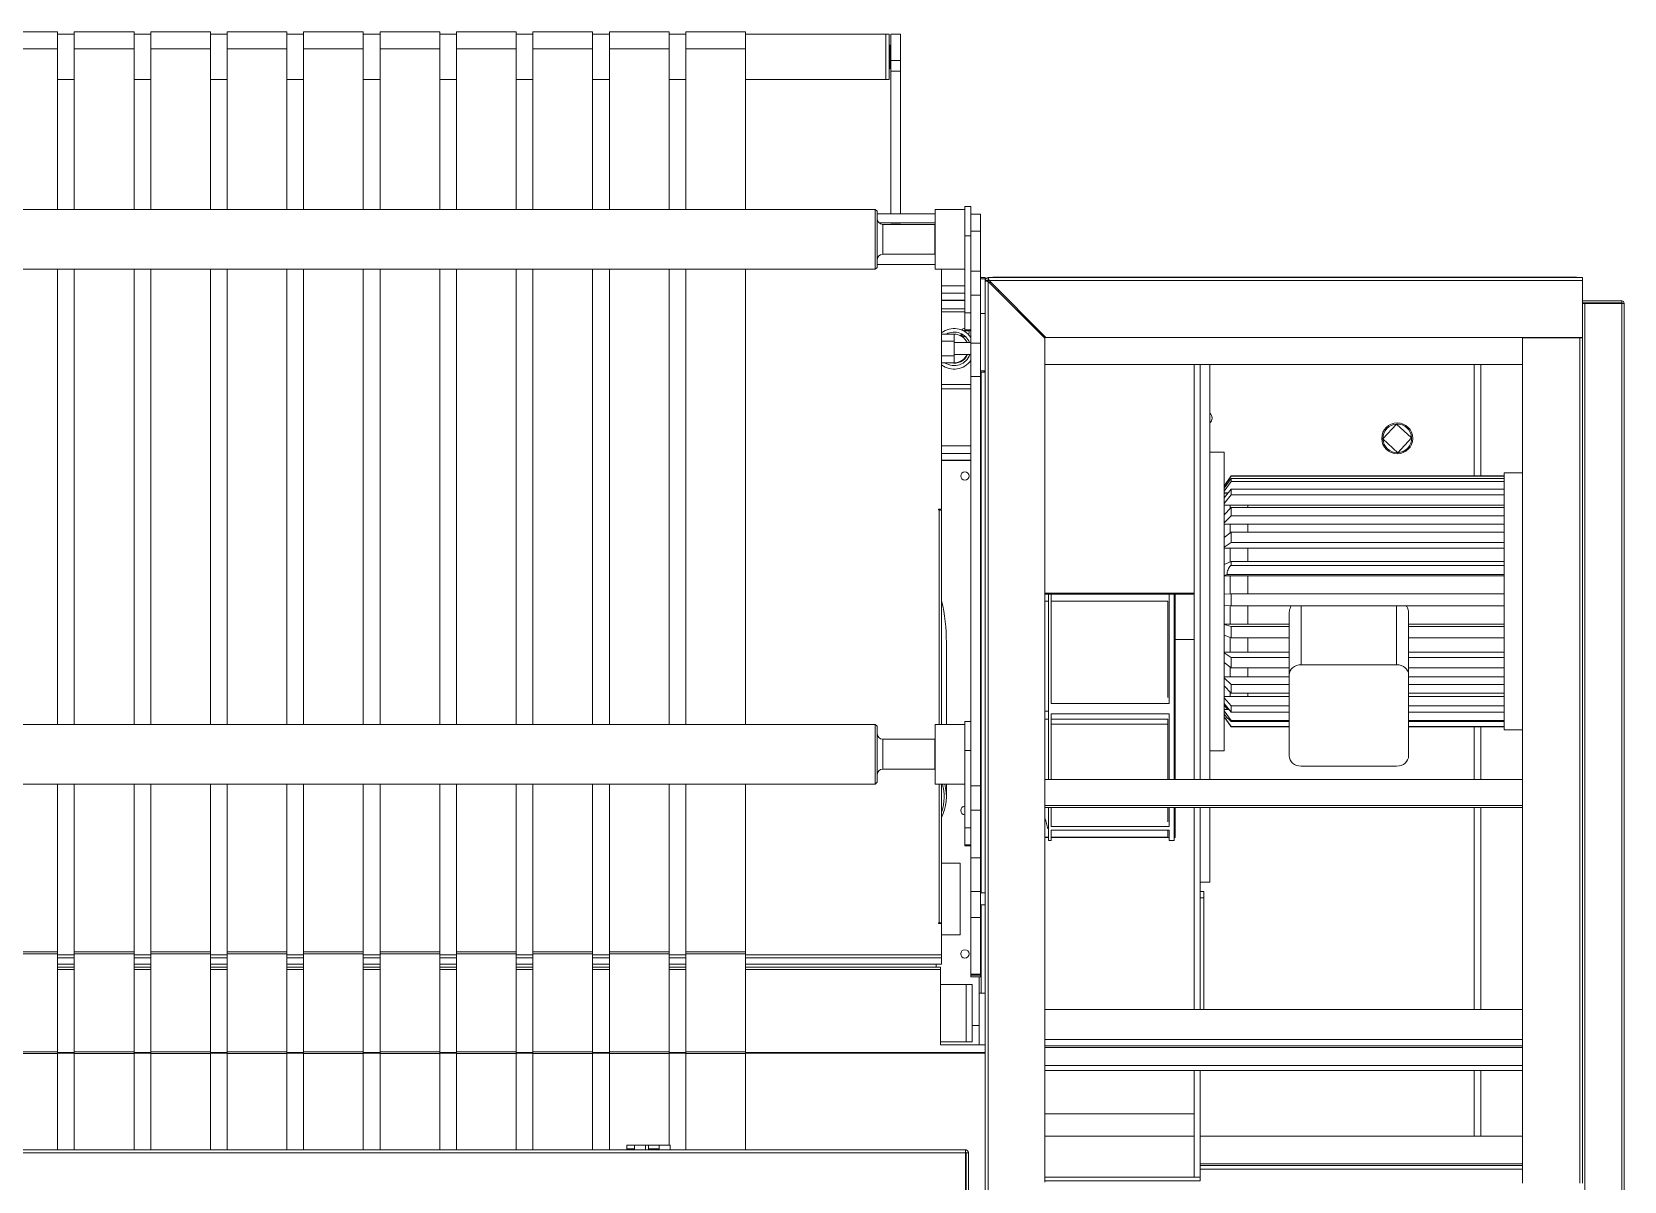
# Model space of a CAD drawing. Header units: millimetres. Extents: x 5343 to 29633, y -275 to 12336.
# Drawn here: x 27740 to 29073, y 1576 to 2538 of the extents above; entities that cross this region are included whole.
import ezdxf

# ---------------------------------------------------------------- set-up
doc = ezdxf.new("R2010")
doc.units = ezdxf.units.MM

msp = doc.modelspace()

# ---------------------------------------------------------------- linework, layer by layer
at = {"linetype": 'Continuous', "lineweight": 15}
for p, q in [((27761.1, 2537.5), (27711.1, 2537.5)), ((27761.1, 2537.5), (27761.1, 2523.3)), ((27775.1, 2535.7), (27761.1, 2535.7)), ((27775.1, 2535.7), (27761.1, 2535.7)), ((27825.1, 2537.5), (27775.1, 2537.5)), ((27775.1, 2537.5), (27775.1, 2523.3)), ((27825.1, 2537.5), (27825.1, 2523.3)), ((27839.1, 2535.7), (27825.1, 2535.7)), ((27839.1, 2535.7), (27825.1, 2535.7)), ((27889.1, 2537.5), (27839.1, 2537.5)), ((27839.1, 2537.5), (27839.1, 2523.3)), ((27889.1, 2537.5), (27889.1, 2523.3)), ((27903.1, 2535.7), (27889.1, 2535.7)), ((27903.1, 2535.7), (27889.1, 2535.7)), ((27953.1, 2537.5), (27903.1, 2537.5)), ((27903.1, 2537.5), (27903.1, 2523.3)), ((27953.1, 2537.5), (27953.1, 2523.3)), ((27967.1, 2535.7), (27953.1, 2535.7)), ((27967.1, 2535.7), (27953.1, 2535.7)), ((28017.1, 2537.5), (27967.1, 2537.5)), ((27967.1, 2537.5), (27967.1, 2523.3)), ((28017.1, 2537.5), (28017.1, 2523.3)), ((28031.1, 2535.7), (28017.1, 2535.7)), ((28031.1, 2535.7), (28017.1, 2535.7)), ((28081.1, 2537.5), (28031.1, 2537.5)), ((28031.1, 2537.5), (28031.1, 2523.3)), ((28081.1, 2537.5), (28081.1, 2523.3)), ((28095.1, 2535.7), (28081.1, 2535.7)), ((28095.1, 2535.7), (28081.1, 2535.7)), ((28145.1, 2537.5), (28095.1, 2537.5)), ((28095.1, 2537.5), (28095.1, 2523.3)), ((28145.1, 2537.5), (28145.1, 2523.3)), ((28159.1, 2535.7), (28145.1, 2535.7)), ((28159.1, 2535.7), (28145.1, 2535.7)), ((28209.1, 2537.5), (28159.1, 2537.5)), ((28159.1, 2537.5), (28159.1, 2523.3)), ((28209.1, 2537.5), (28209.1, 2523.3)), ((28223.1, 2535.7), (28209.1, 2535.7)), ((28223.1, 2535.7), (28209.1, 2535.7)), ((28273.1, 2537.5), (28223.1, 2537.5)), ((28223.1, 2537.5), (28223.1, 2523.3)), ((28273.1, 2537.5), (28273.1, 2523.3)), ((28287.1, 2535.7), (28273.1, 2535.7)), ((28287.1, 2535.7), (28273.1, 2535.7)), ((28337.1, 2537.5), (28287.1, 2537.5)), ((28287.1, 2537.5), (28287.1, 2523.3)), ((28337.1, 2537.5), (28337.1, 2523.3)), ((28454.5, 2535.7), (28337.1, 2535.7)), ((28457.3, 2535.7), (28337.1, 2535.7)), ((28454.5, 2535.7), (28454.5, 2522.1)), ((28457.3, 2535.7), (28457.3, 2503.9)), ((28466.8, 2535.7), (28458.8, 2535.7)), ((28458.8, 2513.5), (28458.8, 2535.7)), ((28466.8, 2513.5), (28466.8, 2535.7)), ((27761.1, 2523.3), (27711.1, 2523.3)), ((27761.1, 2388.9), (27761.1, 2523.3)), ((27825.1, 2523.3), (27775.1, 2523.3)), ((27775.1, 2388.9), (27775.1, 2523.3)), ((27825.1, 2388.9), (27825.1, 2523.3)), ((27889.1, 2523.3), (27839.1, 2523.3)), ((27839.1, 2388.9), (27839.1, 2523.3)), ((27889.1, 2388.9), (27889.1, 2523.3)), ((27953.1, 2523.3), (27903.1, 2523.3)), ((27903.1, 2388.9), (27903.1, 2523.3)), ((27953.1, 2388.9), (27953.1, 2523.3)), ((28017.1, 2523.3), (27967.1, 2523.3)), ((27967.1, 2388.9), (27967.1, 2523.3)), ((28017.1, 2388.9), (28017.1, 2523.3)), ((28081.1, 2523.3), (28031.1, 2523.3)), ((28031.1, 2388.9), (28031.1, 2523.3)), ((28081.1, 2388.9), (28081.1, 2523.3)), ((28145.1, 2523.3), (28095.1, 2523.3)), ((28095.1, 2388.9), (28095.1, 2523.3)), ((28145.1, 2388.9), (28145.1, 2523.3)), ((28209.1, 2523.3), (28159.1, 2523.3)), ((28159.1, 2388.9), (28159.1, 2523.3)), ((28209.1, 2388.9), (28209.1, 2523.3)), ((28273.1, 2523.3), (28223.1, 2523.3)), ((28223.1, 2388.9), (28223.1, 2523.3)), ((28273.1, 2388.9), (28273.1, 2523.3)), ((28337.1, 2523.3), (28287.1, 2523.3)), ((28287.1, 2388.9), (28287.1, 2523.3)), ((28337.1, 2388.9), (28337.1, 2523.3)), ((28454.5, 2522.1), (28454.5, 2497.7)), ((28458.3, 2526.4), (28457.3, 2526.4)), ((28458.8, 2525.9), (28458.3, 2526.4)), ((28458.3, 2526.4), (28458.3, 2515.7)), ((28457.3, 2506.9), (28458.3, 2506.9)), ((28458.3, 2515.7), (28458.3, 2506.9)), ((28458.3, 2506.9), (28458.8, 2507.4)), ((28458.8, 2513.5), (28466.8, 2513.5)), ((28458.8, 2504.5), (28458.8, 2513.5)), ((28466.8, 2513.5), (28466.8, 2504.5)), ((27761.1, 2497.7), (27775.1, 2497.7)), ((27761.1, 2497.7), (27775.1, 2497.7)), ((27825.1, 2497.7), (27839.1, 2497.7)), ((27825.1, 2497.7), (27839.1, 2497.7)), ((27889.1, 2497.7), (27903.1, 2497.7)), ((27889.1, 2497.7), (27903.1, 2497.7)), ((27953.1, 2497.7), (27967.1, 2497.7)), ((27953.1, 2497.7), (27967.1, 2497.7)), ((28017.1, 2497.7), (28031.1, 2497.7)), ((28017.1, 2497.7), (28031.1, 2497.7)), ((28081.1, 2497.7), (28095.1, 2497.7)), ((28081.1, 2497.7), (28095.1, 2497.7)), ((28145.1, 2497.7), (28159.1, 2497.7)), ((28145.1, 2497.7), (28159.1, 2497.7)), ((28209.1, 2497.7), (28223.1, 2497.7)), ((28209.1, 2497.7), (28223.1, 2497.7)), ((28273.1, 2497.7), (28287.1, 2497.7)), ((28273.1, 2497.7), (28287.1, 2497.7)), ((28337.1, 2497.7), (28454.5, 2497.7)), ((28337.1, 2497.7), (28457.3, 2497.7)), ((28457.3, 2503.9), (28457.3, 2497.7)), ((28466.8, 2504.5), (28458.8, 2504.5)), ((28458.8, 2385.3), (28458.8, 2504.5)), ((28466.8, 2385.3), (28466.8, 2504.5)), ((28445.7, 2388.9), (25168.7, 2388.9)), ((28447.2, 2387.4), (28445.7, 2388.9)), ((28445.7, 2339.5), (28445.7, 2388.9)), ((28447.2, 2387.4), (28447.2, 2340.9)), ((28520.8, 2388.9), (28495.8, 2388.9)), ((28495.8, 2338.9), (28495.8, 2388.9)), ((28525.8, 2391.4), (28520.8, 2391.4)), ((28520.8, 2366.9), (28520.8, 2391.4)), ((28525.8, 2366.9), (28525.8, 2391.4)), ((28447.2, 2385.3), (28495.8, 2385.3)), ((28448.9, 2377.7), (28495.8, 2377.7)), ((28495.8, 2376.4), (28451.4, 2376.4)), ((28495.7, 2376.4), (28452.2, 2376.4)), ((28452.2, 2376.4), (28452.2, 2351.7)), ((28466.8, 2385.3), (28458.8, 2385.3)), ((28458.8, 2376.5), (28466.8, 2376.5)), ((28458.8, 2376.4), (28458.8, 2376.5)), ((28466.8, 2376.5), (28466.8, 2376.4)), ((28495.8, 2376.3), (28495.7, 2376.4)), ((28495.7, 2351.7), (28495.7, 2376.4)), ((28533.8, 2385), (28525.8, 2385)), ((28533.8, 2370.8), (28533.8, 2385)), ((28525.8, 2366.9), (28520.8, 2366.9)), ((28520.8, 2302.3), (28520.8, 2366.9)), ((28525.8, 2370.8), (28533.8, 2370.8)), ((28525.8, 2302.3), (28525.8, 2366.9)), ((28533.8, 2337.3), (28533.8, 2370.8)), ((28452.2, 2351.7), (28452.2, 2351.4)), ((28452.2, 2351.4), (28495.7, 2351.4)), ((28495.7, 2351.4), (28495.7, 2351.7)), ((28495.7, 2351.4), (28495.8, 2351.4)), ((25168.7, 2338.9), (28445.7, 2338.9)), ((27761.1, 1957.9), (27761.1, 2338.9)), ((27775.1, 1957.9), (27775.1, 2338.9)), ((27825.1, 1957.9), (27825.1, 2338.9)), ((27839.1, 1957.9), (27839.1, 2338.9)), ((27889.1, 1957.9), (27889.1, 2338.9)), ((27903.1, 1957.9), (27903.1, 2338.9)), ((27953.1, 1957.9), (27953.1, 2338.9)), ((27967.1, 1957.9), (27967.1, 2338.9)), ((28017.1, 1957.9), (28017.1, 2338.9)), ((28031.1, 1957.9), (28031.1, 2338.9)), ((28081.1, 1957.9), (28081.1, 2338.9)), ((28095.1, 1957.9), (28095.1, 2338.9)), ((28145.1, 1957.9), (28145.1, 2338.9)), ((28159.1, 1957.9), (28159.1, 2338.9)), ((28209.1, 1957.9), (28209.1, 2338.9)), ((28223.1, 1957.9), (28223.1, 2338.9)), ((28273.1, 1957.9), (28273.1, 2338.9)), ((28287.1, 1957.9), (28287.1, 2338.9)), ((28337.1, 1957.9), (28337.1, 2338.9)), ((28445.7, 2338.9), (28447.2, 2340.4)), ((28445.7, 2338.9), (28445.7, 2339.5)), ((28495.8, 2342.8), (28447.2, 2342.8)), ((28447.2, 2340.9), (28447.2, 2340.4)), ((28495.8, 2338.9), (28520.8, 2338.9)), ((28501.3, 2138.1), (28501.3, 2338.9)), ((28533.8, 2337.3), (28525.8, 2337.3)), ((28533.8, 2317.2), (28533.8, 2337.3)), ((28501.3, 2325), (28520.8, 2325)), ((28537.8, 2331.8), (28533.8, 2331.8)), ((28537.8, 2330.8), (28533.8, 2330.8)), ((28537.8, 2330.8), (28537.8, 2331.8)), ((28537.8, 2330.8), (28537.8, 2329.3)), ((28537.8, 1474.3), (28537.8, 2329.3)), ((28539.8, 2329.3), (28537.8, 2329.3)), ((28540.3, 2329.8), (28540.3, 2331.8)), ((28540.3, 2331.8), (29037.8, 2331.8)), ((28540.3, 2328.6), (28587.8, 2281.1)), ((28540.3, 1482.8), (28540.3, 2328.6)), ((28541, 2329.3), (29037.8, 2329.3)), ((28588.5, 2281.8), (28541, 2329.3)), ((28542, 2328.3), (28542, 2326.9)), ((28545.8, 2332.3), (29031.8, 2332.3)), ((28548.8, 2321.5), (28548.8, 2320.1)), ((29037.8, 2331.8), (29037.8, 2329.3)), ((29037.8, 2281.8), (29037.8, 2329.3)), ((28501.3, 2318.8), (28520.8, 2318.8)), ((28501.3, 2313), (28520.8, 2313)), ((28501.3, 2312.8), (28520.8, 2312.8)), ((28525.8, 2317.2), (28533.8, 2317.2)), ((28533.8, 2317.2), (28533.8, 2277.1)), ((29037.8, 2312.3), (29070.8, 2312.3)), ((29037.8, 2310.8), (29070.8, 2310.8)), ((29039.8, 2310.3), (29037.8, 2310.3)), ((29039.8, 1294.3), (29039.8, 2310.3)), ((29070.8, 2310.3), (29039.8, 2310.3)), ((29070.8, 2310.8), (29070.8, 2312.3)), ((29070.8, 2310.3), (29070.8, 1294.3)), ((29071.3, 2310.3), (29070.8, 2310.3)), ((29071.3, 2310.3), (29072.8, 2310.3)), ((29072.8, 1294.3), (29072.8, 2310.3)), ((28520.8, 2305.8), (28501.3, 2305.8)), ((28520.8, 2303.3), (28501.3, 2303.3)), ((28520.8, 2302.3), (28525.8, 2302.3)), ((28520.8, 2288), (28520.8, 2302.3)), ((28525.8, 2302.3), (28525.8, 2290.1)), ((28537.8, 2301.8), (28533.8, 2301.8)), ((28571.8, 2297.1), (28571.8, 2298.5)), ((28501.3, 2284.6), (28511.8, 2284.6)), ((28511.8, 2278.6), (28511.8, 2284.6)), ((28525.8, 2288), (28520.8, 2288)), ((28520.8, 2287.9), (28520.8, 2288)), ((28520.8, 2287.9), (28525.8, 2287.9)), ((28520.8, 2287.2), (28520.8, 2287.9)), ((28520.8, 2287.2), (28525.8, 2287.2)), ((28525.8, 2290.1), (28525.8, 2277.1)), ((28587.8, 2281.8), (28587.8, 2281.1)), ((28588.5, 2281.8), (28587.8, 2281.8)), ((28587.8, 1574.8), (28587.8, 2281.1)), ((28588.5, 2281.8), (29037.8, 2281.8)), ((28987.8, 2281.3), (28987.8, 2281.8)), ((29035.6, 2281.3), (28987.8, 2281.3)), ((28987.8, 2281.3), (28987.8, 1573.8)), ((28999.8, 2281.8), (28999.8, 2281.3)), ((29029.8, 2281.8), (29029.8, 2281.3)), ((29030.8, 2281.8), (29030.8, 2281.3)), ((29032.3, 2281.3), (29032.3, 2281.8)), ((29032.8, 2281.8), (29032.8, 2281.3)), ((29035.6, 2281.3), (29035.6, 1573.8)), ((29035.6, 2281.3), (29037.8, 2281.3)), ((29035.8, 2281.8), (29035.8, 2281.3)), ((29037.8, 2281.3), (29037.8, 2281.8)), ((29037.8, 2281.3), (29037.8, 1573.8)), ((28501.3, 2278.6), (28511.8, 2278.6)), ((28511.8, 2266.4), (28511.8, 2278.6)), ((28525.8, 2277.5), (28511.8, 2277.5)), ((28511.8, 2267.5), (28525.8, 2267.5)), ((28533.8, 2277.1), (28525.8, 2277.1)), ((28525.8, 2277.1), (28525.8, 2249.1)), ((28533.8, 2249.1), (28533.8, 2277.1)), ((28501.3, 2266.4), (28511.8, 2266.4)), ((28501.3, 2260.4), (28511.8, 2260.4)), ((28511.8, 2260.4), (28511.8, 2266.4)), ((28537.8, 2253.8), (28533.8, 2253.8)), ((28536.8, 2252.8), (28536.8, 2253.8)), ((28587.8, 2259.2), (28987.8, 2259.2)), ((28712.8, 2259.2), (28712.8, 1911.8)), ((28717.8, 2259.2), (28717.8, 1911.8)), ((28725.8, 2259.2), (28725.8, 1936.3)), ((28947.3, 2165.8), (28947.3, 2259.2)), ((28952.8, 2165.8), (28952.8, 2259.2)), ((28525.8, 2242.4), (28501.3, 2242.4)), ((28525.8, 2249.1), (28533.8, 2249.1)), ((28525.8, 1960.4), (28525.8, 2249.1)), ((28533.8, 2252.8), (28534.5, 2252.8)), ((28533.8, 1906.4), (28533.8, 2249.1)), ((28534.5, 2252.8), (28537.8, 2252.8)), ((28534.5, 1816.8), (28534.5, 2252.8)), ((28525.8, 2238.8), (28501.3, 2238.8)), ((28870.8, 2196.8), (28882.3, 2209.3)), ((28894.8, 2197.8), (28882.3, 2209.3)), ((28525.8, 2190.9), (28501.3, 2190.9)), ((28883.3, 2185.3), (28870.8, 2196.8)), ((28883.3, 2185.3), (28894.8, 2197.8)), ((28525.8, 2184.7), (28501.3, 2184.7)), ((28525.8, 2178.9), (28501.3, 2178.9)), ((28501.3, 2178.7), (28525.8, 2178.7)), ((28737.8, 2185.8), (28725.8, 2185.8)), ((28737.8, 2185.8), (28737.8, 1935.8)), ((28743.6, 2165.8), (28737.8, 2157.5)), ((28737.8, 2157.4), (28743.6, 2165.7)), ((28743.6, 2163.7), (28737.8, 2155.5)), ((28737.8, 2153.2), (28743.6, 2161.2)), ((28972.3, 2165.8), (28743.6, 2165.8)), ((28743.6, 2165.7), (28743.6, 2165.8)), ((28972.3, 2165.7), (28743.6, 2165.7)), ((28743.6, 2161.2), (28743.6, 2163.7)), ((28972.3, 2163.7), (28743.6, 2163.7)), ((28972.3, 2161.2), (28743.6, 2161.2)), ((28987.8, 2168.3), (28972.3, 2168.3)), ((28972.3, 2168.3), (28972.3, 1953.3)), ((28737.9, 2155.7), (28737.8, 2155.7)), ((28743.6, 2154.8), (28737.8, 2147.4)), ((28741.1, 2151.6), (28737.8, 2151.6)), ((28740.8, 2151.3), (28737.8, 2151.3)), ((28737.8, 2142.8), (28743.6, 2149.9)), ((28737.9, 2147.5), (28737.8, 2148.3)), ((28743.6, 2149.9), (28743.6, 2154.8)), ((28972.3, 2154.8), (28743.6, 2154.8)), ((28972.3, 2149.9), (28743.6, 2149.9)), ((28498.6, 2138.1), (28501.3, 2138.1)), ((28498.6, 2137.4), (28498.6, 2138.1)), ((28498.6, 2137.7), (28501.3, 2137.7)), ((28499.3, 2137.4), (28498.6, 2137.4)), ((28499.3, 1957.9), (28499.3, 2137.4)), ((28501.3, 2137.7), (28501.3, 2138.1)), ((28501.3, 2136.8), (28501.3, 1957.9)), ((28972.3, 2141.3), (28737.8, 2141.3)), ((28743.6, 2139.5), (28737.8, 2133.3)), ((28743, 2141.3), (28743, 2138.9)), ((28743.6, 2132.5), (28743.6, 2139.5)), ((28972.3, 2139.5), (28743.6, 2139.5)), ((28757.8, 2141.3), (28757.8, 2139.5)), ((28737.8, 2126.7), (28743.6, 2132.5)), ((28972.3, 2125.6), (28737.8, 2125.6)), ((28743, 2125.6), (28743, 2118.4)), ((28972.3, 2132.5), (28743.6, 2132.5)), ((28757.8, 2125.6), (28757.8, 2118.8)), ((28743.6, 2118.8), (28737.8, 2114.3)), ((28737.8, 2106.2), (28743.6, 2110.2)), ((28743.6, 2110.2), (28743.6, 2118.8)), ((28972.3, 2118.8), (28743.6, 2118.8)), ((28972.3, 2110.2), (28743.6, 2110.2)), ((28972.3, 2105.4), (28737.8, 2105.4)), ((28743.6, 2094.1), (28737.8, 2091.6)), ((28743, 2105.4), (28743, 2093.9)), ((28743.6, 2090.9), (28743.6, 2094.1)), ((28972.3, 2094.1), (28743.6, 2094.1)), ((28757.8, 2105.4), (28757.8, 2094.1)), ((28737.8, 2082.5), (28740.3, 2083.4)), ((28972.3, 2082.1), (28737.8, 2082.1)), ((28740.3, 2083.4), (28972.3, 2083.4)), ((28743, 2082.1), (28743, 2067.2)), ((28972.3, 2090.9), (28743.6, 2090.9)), ((28757.8, 2082.1), (28757.8, 2067.2)), ((28587.8, 2067.8), (28712.8, 2067.8)), ((28587.8, 2066.9), (28712.8, 2066.9)), ((28590.9, 1911.8), (28590.9, 2066.9)), ((28592.9, 1975.4), (28592.9, 2066.9)), ((28691.9, 1975.4), (28691.9, 2066.9)), ((28695.9, 1911.8), (28695.9, 2066.9)), ((28696.8, 2066.9), (28696.8, 1911.8)), ((28743.6, 2067.2), (28737.8, 2066.8)), ((28743.6, 2057.2), (28743.6, 2067.2)), ((28972.3, 2067.2), (28743.6, 2067.2)), ((28587.8, 2061.1), (28590.9, 2061.1)), ((28592.9, 2061.1), (28690.8, 2061.1)), ((28690.8, 2061.1), (28690.8, 1980.5)), ((28737.8, 2057.4), (28743.6, 2057.2)), ((28743, 2057.2), (28743, 2041.9)), ((28972.3, 2057.2), (28743.6, 2057.2)), ((28757.8, 2057.2), (28757.8, 2041.9)), ((28802.3, 2057.2), (28802.3, 2007.8)), ((28882.3, 2057.2), (28882.3, 2007.8)), ((28792.3, 2041.9), (28737.8, 2041.9)), ((28743.6, 2039.9), (28737.8, 2041.6)), ((28743.6, 2030.2), (28743.6, 2039.9)), ((28792.3, 2039.9), (28743.6, 2039.9)), ((28792.3, 2050.8), (28792.3, 1999.3)), ((28892.3, 2050.8), (28892.3, 1999.3)), ((28972.3, 2041.9), (28892.3, 2041.9)), ((28972.3, 2039.9), (28892.3, 2039.9)), ((28696.8, 2028.8), (28712.8, 2028.8)), ((28737.8, 2032.5), (28743.6, 2030.2)), ((28743, 2030.4), (28743, 2018.3)), ((28792.3, 2030.2), (28743.6, 2030.2)), ((28757.8, 2030.2), (28757.8, 2018.3)), ((28972.3, 2030.2), (28892.3, 2030.2)), ((28505.3, 1957.9), (28505.3, 2026.4)), ((28792.3, 2018.3), (28737.8, 2018.3)), ((28743.6, 2014), (28737.8, 2017.8)), ((28743.6, 2005.2), (28743.6, 2014)), ((28792.3, 2014), (28743.6, 2014)), ((28972.3, 2018.3), (28892.3, 2018.3)), ((28972.3, 2014), (28892.3, 2014)), ((28737.8, 2009.6), (28743.6, 2005.2)), ((28743, 2005.6), (28743, 1997.6)), ((28792.3, 2005.2), (28743.6, 2005.2)), ((28757.8, 2005.2), (28757.8, 1997.6)), ((28802.3, 2007.8), (28882.3, 2007.8)), ((28972.3, 2005.2), (28892.3, 2005.2)), ((28792.3, 1997.6), (28737.8, 1997.6)), ((28743.6, 1991.2), (28737.8, 1996.8)), ((28737.8, 1990.1), (28743.6, 1984.1)), ((28792.3, 1991.2), (28743.6, 1991.2)), ((28743.6, 1984.1), (28743.6, 1991.2)), ((28792.3, 1931.5), (28792.3, 1999.3)), ((28892.3, 1999.3), (28892.3, 1931.5)), ((28972.3, 1997.6), (28892.3, 1997.6)), ((28972.3, 1991.2), (28892.3, 1991.2)), ((28592.9, 1975.4), (28691.9, 1975.4)), ((28792.3, 1981.3), (28737.8, 1981.3)), ((28743.6, 1973.3), (28737.8, 1980.2)), ((28737.8, 1975.4), (28743.6, 1968.1)), ((28740.8, 1970.3), (28737.9, 1974)), ((28743, 1984.6), (28743, 1981.3)), ((28792.3, 1984.1), (28743.6, 1984.1)), ((28792.3, 1973.3), (28743.6, 1973.3)), ((28743.6, 1968.1), (28743.6, 1973.3)), ((28757.8, 1984.1), (28757.8, 1981.3)), ((28972.3, 1984.1), (28892.3, 1984.1)), ((28972.3, 1981.3), (28892.3, 1981.3)), ((28972.3, 1973.3), (28892.3, 1973.3)), ((28525.8, 1960.4), (28520.8, 1960.4)), ((28520.8, 1935.9), (28520.8, 1960.4)), ((28525.8, 1935.9), (28525.8, 1960.4)), ((28587.8, 1968.9), (28590.9, 1968.9)), ((28587.8, 1962.3), (28590.9, 1962.3)), ((28592.9, 1911.8), (28592.9, 1966.6)), ((28592.9, 1966.6), (28691.9, 1966.6)), ((28592.9, 1962.3), (28690.8, 1962.3)), ((28690.8, 1962.3), (28690.8, 1911.8)), ((28691.9, 1911.8), (28691.9, 1966.6)), ((28741.9, 1970.3), (28737.8, 1970.3)), ((28743.6, 1961.2), (28737.8, 1969.1)), ((28737.8, 1966.6), (28740.3, 1963.1)), ((28737.9, 1965.8), (28737.8, 1966)), ((28738.3, 1965.8), (28737.8, 1965.8)), ((28738.6, 1965.5), (28737.8, 1965.5)), ((28743.6, 1956), (28737.8, 1964.3)), ((28737.8, 1964.1), (28743.6, 1955.8)), ((28740.3, 1963.1), (28740.8, 1963.1)), ((28792.3, 1968.1), (28743.6, 1968.1)), ((28792.3, 1961.2), (28743.6, 1961.2)), ((28743.6, 1960.2), (28743.6, 1961.2)), ((28792.3, 1960.2), (28743.6, 1960.2)), ((28972.3, 1968.1), (28892.3, 1968.1)), ((28972.3, 1961.2), (28892.3, 1961.2)), ((28972.3, 1960.2), (28892.3, 1960.2)), ((28445.7, 1957.9), (25168.7, 1957.9)), ((28447.2, 1956.4), (28445.7, 1957.9)), ((28445.7, 1908.5), (28445.7, 1957.9)), ((28447.2, 1956.4), (28447.2, 1910)), ((28520.8, 1957.9), (28495.8, 1957.9)), ((28495.8, 1907.9), (28495.8, 1957.9)), ((28592.9, 1958), (28690.8, 1958)), ((28792.3, 1956), (28743.6, 1956)), ((28743.6, 1955.8), (28743.6, 1956)), ((28743.6, 1955.8), (28792.3, 1955.8)), ((28972.3, 1956), (28892.3, 1956)), ((28892.3, 1955.8), (28972.3, 1955.8)), ((28947.3, 1911.8), (28947.3, 1955.8)), ((28952.8, 1911.8), (28952.8, 1955.8)), ((28972.3, 1953.3), (28987.8, 1953.3)), ((28495.7, 1945.4), (28452.2, 1945.4)), ((28452.2, 1945.4), (28452.2, 1920.7)), ((28495.8, 1945.3), (28495.7, 1945.4)), ((28495.7, 1920.7), (28495.7, 1945.4)), ((28525.8, 1935.9), (28520.8, 1935.9)), ((28520.8, 1871.3), (28520.8, 1935.9)), ((28525.8, 1871.3), (28525.8, 1935.9)), ((28725.8, 1936.3), (28725.8, 1911.8)), ((28725.8, 1935.8), (28737.8, 1935.8)), ((28452.2, 1920.7), (28452.2, 1920.4)), ((28452.2, 1920.4), (28495.7, 1920.4)), ((28495.7, 1920.4), (28495.7, 1920.7)), ((28495.7, 1920.4), (28495.8, 1920.5)), ((28882.3, 1923), (28802.3, 1923)), ((25168.7, 1907.9), (28445.7, 1907.9)), ((27761.1, 1767.6), (27761.1, 1907.9)), ((27775.1, 1767.6), (27775.1, 1907.9)), ((27825.1, 1767.6), (27825.1, 1907.9)), ((27839.1, 1767.6), (27839.1, 1907.9)), ((27889.1, 1767.6), (27889.1, 1907.9)), ((27903.1, 1767.6), (27903.1, 1907.9)), ((27953.1, 1767.6), (27953.1, 1907.9)), ((27967.1, 1767.6), (27967.1, 1907.9)), ((28017.1, 1767.6), (28017.1, 1907.9)), ((28031.1, 1767.6), (28031.1, 1907.9)), ((28081.1, 1767.6), (28081.1, 1907.9)), ((28095.1, 1767.6), (28095.1, 1907.9)), ((28145.1, 1767.6), (28145.1, 1907.9)), ((28159.1, 1767.6), (28159.1, 1907.9)), ((28209.1, 1767.6), (28209.1, 1907.9)), ((28223.1, 1767.6), (28223.1, 1907.9)), ((28273.1, 1767.6), (28273.1, 1907.9)), ((28287.1, 1767.6), (28287.1, 1907.9)), ((28337.1, 1767.6), (28337.1, 1907.9)), ((28445.7, 1907.9), (28447.2, 1909.4)), ((28445.7, 1907.9), (28445.7, 1908.5)), ((28447.2, 1910), (28447.2, 1909.4)), ((28495.8, 1907.9), (28520.8, 1907.9)), ((28499.3, 1791.9), (28499.3, 1907.9)), ((28501.3, 1907.9), (28501.3, 1791.3)), ((28505.3, 1897.3), (28505.3, 1907.9)), ((28987.8, 1911.8), (28587.8, 1911.8)), ((28533.8, 1906.4), (28525.8, 1906.4)), ((28533.8, 1886.2), (28533.8, 1906.4)), ((28525.8, 1886.2), (28533.8, 1886.2)), ((28533.8, 1886.2), (28533.8, 1846.1)), ((28587.8, 1889.9), (28987.8, 1889.9)), ((28587.8, 1888.4), (28987.8, 1888.4)), ((28590.9, 1860.8), (28590.9, 1888.4)), ((28592.9, 1872.5), (28592.9, 1888.4)), ((28690.8, 1888.4), (28690.8, 1876.4)), ((28691.9, 1872.5), (28691.9, 1888.4)), ((28695.9, 1860.8), (28695.9, 1888.4)), ((28696.8, 1888.4), (28696.8, 1863.3)), ((28712.8, 1888.4), (28712.8, 1719.2)), ((28717.8, 1888.4), (28717.8, 1719.2)), ((28725.8, 1888.4), (28725.8, 1825.8)), ((28947.3, 1719.2), (28947.3, 1888.4)), ((28952.8, 1719.2), (28952.8, 1888.4)), ((28520.8, 1871.3), (28525.8, 1871.3)), ((28520.8, 1857), (28520.8, 1871.3)), ((28525.8, 1871.3), (28525.8, 1859.2)), ((28592.9, 1872.5), (28691.9, 1872.5)), ((28592.9, 1860.8), (28592.9, 1869.4)), ((28592.9, 1869.4), (28691.9, 1869.4)), ((28690.8, 1869.4), (28690.8, 1863.4)), ((28691.9, 1860.8), (28691.9, 1869.4)), ((28525.8, 1857), (28520.8, 1857)), ((28520.8, 1857), (28525.8, 1857)), ((28520.8, 1857), (28520.8, 1857)), ((28520.8, 1856.3), (28520.8, 1857)), ((28520.8, 1856.3), (28525.8, 1856.3)), ((28525.8, 1859.2), (28525.8, 1846.1)), ((28587.8, 1863.4), (28590.9, 1863.4)), ((28587.8, 1863.3), (28590.8, 1863.3)), ((28590.9, 1860.8), (28592.9, 1860.8)), ((28592.9, 1863.4), (28690.8, 1863.4)), ((28592.9, 1863.3), (28690.8, 1863.3)), ((28690.8, 1863.3), (28691.9, 1863.3)), ((28690.8, 1863.3), (28690.8, 1863.3)), ((28691.9, 1860.8), (28695.9, 1860.8)), ((28695.9, 1863.3), (28696.8, 1863.3)), ((28516.8, 1841.8), (28501.3, 1841.8)), ((28516.8, 1841.8), (28516.8, 1781.8)), ((28533.8, 1846.1), (28525.8, 1846.1)), ((28525.8, 1846.1), (28525.8, 1818.1)), ((28533.8, 1818.1), (28533.8, 1846.1)), ((28525.8, 1818.1), (28533.8, 1818.1)), ((28525.8, 1796.2), (28525.8, 1818.1)), ((28533.8, 1796.2), (28533.8, 1818.1)), ((28537.8, 1816.8), (28533.8, 1816.8)), ((28717.8, 1825.8), (28725.8, 1825.8)), ((28720.8, 1818.1), (28717.8, 1818.1)), ((28720.8, 1818.1), (28720.8, 1812.8)), ((28533.8, 1806.8), (28537.8, 1806.8)), ((28534.5, 1732.8), (28534.5, 1806.8)), ((28720.8, 1812.8), (28717.8, 1812.8)), ((28720.8, 1812.8), (28720.8, 1719.2)), ((28498.6, 1791.9), (28499.3, 1791.9)), ((28498.6, 1791.2), (28498.6, 1791.9)), ((28498.6, 1791.5), (28499.3, 1791.5)), ((28501.3, 1791.2), (28498.6, 1791.2)), ((28499.3, 1791.5), (28499.3, 1791.9)), ((28499.8, 1791.3), (28501.3, 1791.3)), ((28499.8, 1791.2), (28499.8, 1791.3)), ((28501.3, 1791.2), (28501.3, 1791.3)), ((28501.3, 1765), (28501.3, 1791.2)), ((28533.8, 1796.2), (28525.8, 1796.2)), ((28525.8, 1796.2), (28525.8, 1748.8)), ((28533.8, 1748.8), (28533.8, 1796.2)), ((28501.3, 1781.8), (28516.8, 1781.8)), ((27761.1, 1767.6), (27711.1, 1767.6)), ((27761.1, 1765.8), (27711.1, 1765.8)), ((27761.1, 1765.8), (27761.1, 1767.6)), ((27761.1, 1683.9), (27761.1, 1765.8)), ((27775.1, 1765), (27761.1, 1765)), ((27775.1, 1762.5), (27761.1, 1762.5)), ((27825.1, 1767.6), (27775.1, 1767.6)), ((27775.1, 1765.8), (27775.1, 1767.6)), ((27825.1, 1765.8), (27775.1, 1765.8)), ((27775.1, 1683.9), (27775.1, 1765.8)), ((27825.1, 1765.8), (27825.1, 1767.6)), ((27825.1, 1683.9), (27825.1, 1765.8)), ((27839.1, 1765), (27825.1, 1765)), ((27839.1, 1762.5), (27825.1, 1762.5)), ((27889.1, 1767.6), (27839.1, 1767.6)), ((27839.1, 1765.8), (27839.1, 1767.6)), ((27889.1, 1765.8), (27839.1, 1765.8)), ((27839.1, 1683.9), (27839.1, 1765.8)), ((27889.1, 1765.8), (27889.1, 1767.6)), ((27889.1, 1683.9), (27889.1, 1765.8)), ((27903.1, 1765), (27889.1, 1765)), ((27903.1, 1762.5), (27889.1, 1762.5)), ((27953.1, 1767.6), (27903.1, 1767.6)), ((27903.1, 1765.8), (27903.1, 1767.6)), ((27953.1, 1765.8), (27903.1, 1765.8)), ((27903.1, 1683.9), (27903.1, 1765.8)), ((27953.1, 1765.8), (27953.1, 1767.6)), ((27953.1, 1683.9), (27953.1, 1765.8)), ((27967.1, 1765), (27953.1, 1765)), ((27967.1, 1762.5), (27953.1, 1762.5)), ((28017.1, 1767.6), (27967.1, 1767.6)), ((27967.1, 1765.8), (27967.1, 1767.6)), ((28017.1, 1765.8), (27967.1, 1765.8)), ((27967.1, 1683.9), (27967.1, 1765.8)), ((28017.1, 1765.8), (28017.1, 1767.6)), ((28017.1, 1683.9), (28017.1, 1765.8)), ((28031.1, 1765), (28017.1, 1765)), ((28031.1, 1762.5), (28017.1, 1762.5)), ((28081.1, 1767.6), (28031.1, 1767.6)), ((28031.1, 1765.8), (28031.1, 1767.6)), ((28081.1, 1765.8), (28031.1, 1765.8)), ((28031.1, 1683.9), (28031.1, 1765.8)), ((28081.1, 1765.8), (28081.1, 1767.6)), ((28081.1, 1683.9), (28081.1, 1765.8)), ((28095.1, 1765), (28081.1, 1765)), ((28095.1, 1762.5), (28081.1, 1762.5)), ((28145.1, 1767.6), (28095.1, 1767.6)), ((28095.1, 1765.8), (28095.1, 1767.6)), ((28145.1, 1765.8), (28095.1, 1765.8)), ((28095.1, 1683.9), (28095.1, 1765.8)), ((28145.1, 1765.8), (28145.1, 1767.6)), ((28145.1, 1683.9), (28145.1, 1765.8)), ((28159.1, 1765), (28145.1, 1765)), ((28159.1, 1762.5), (28145.1, 1762.5)), ((28209.1, 1767.6), (28159.1, 1767.6)), ((28159.1, 1765.8), (28159.1, 1767.6)), ((28209.1, 1765.8), (28159.1, 1765.8)), ((28159.1, 1683.9), (28159.1, 1765.8)), ((28209.1, 1765.8), (28209.1, 1767.6)), ((28209.1, 1683.9), (28209.1, 1765.8)), ((28223.1, 1765), (28209.1, 1765)), ((28223.1, 1762.5), (28209.1, 1762.5)), ((28273.1, 1767.6), (28223.1, 1767.6)), ((28223.1, 1765.8), (28223.1, 1767.6)), ((28273.1, 1765.8), (28223.1, 1765.8)), ((28223.1, 1683.9), (28223.1, 1765.8)), ((28273.1, 1765.8), (28273.1, 1767.6)), ((28273.1, 1683.9), (28273.1, 1765.8)), ((28287.1, 1765), (28273.1, 1765)), ((28287.1, 1762.5), (28273.1, 1762.5)), ((28337.1, 1767.6), (28287.1, 1767.6)), ((28287.1, 1765.8), (28287.1, 1767.6)), ((28337.1, 1765.8), (28287.1, 1765.8)), ((28287.1, 1683.9), (28287.1, 1765.8)), ((28337.1, 1765.8), (28337.1, 1767.6)), ((28337.1, 1683.9), (28337.1, 1765.8)), ((28501.3, 1765), (28337.1, 1765)), ((28501.3, 1762.5), (28337.1, 1762.5)), ((28501.3, 1762.5), (28501.3, 1765)), ((28501.3, 1757.2), (28501.3, 1762.5)), ((27775.1, 1757.2), (27761.1, 1757.2)), ((27761.1, 1757.1), (27775.1, 1757.1)), ((27775.1, 1754.6), (27761.1, 1754.6)), ((27775.1, 1752.7), (27761.1, 1752.7)), ((27839.1, 1757.2), (27825.1, 1757.2)), ((27825.1, 1757.1), (27839.1, 1757.1)), ((27839.1, 1754.6), (27825.1, 1754.6)), ((27839.1, 1752.7), (27825.1, 1752.7)), ((27903.1, 1757.2), (27889.1, 1757.2)), ((27889.1, 1757.1), (27903.1, 1757.1)), ((27903.1, 1754.6), (27889.1, 1754.6)), ((27903.1, 1752.7), (27889.1, 1752.7)), ((27967.1, 1757.2), (27953.1, 1757.2)), ((27953.1, 1757.1), (27967.1, 1757.1)), ((27967.1, 1754.6), (27953.1, 1754.6)), ((27967.1, 1752.7), (27953.1, 1752.7)), ((28031.1, 1757.2), (28017.1, 1757.2)), ((28017.1, 1757.1), (28031.1, 1757.1)), ((28031.1, 1754.6), (28017.1, 1754.6)), ((28031.1, 1752.7), (28017.1, 1752.7)), ((28095.1, 1757.2), (28081.1, 1757.2)), ((28081.1, 1757.1), (28095.1, 1757.1)), ((28095.1, 1754.6), (28081.1, 1754.6)), ((28095.1, 1752.7), (28081.1, 1752.7)), ((28159.1, 1757.2), (28145.1, 1757.2)), ((28145.1, 1757.1), (28159.1, 1757.1)), ((28159.1, 1754.6), (28145.1, 1754.6)), ((28159.1, 1752.7), (28145.1, 1752.7)), ((28223.1, 1757.2), (28209.1, 1757.2)), ((28209.1, 1757.1), (28223.1, 1757.1)), ((28223.1, 1754.6), (28209.1, 1754.6)), ((28223.1, 1752.7), (28209.1, 1752.7)), ((28287.1, 1757.2), (28273.1, 1757.2)), ((28273.1, 1757.1), (28287.1, 1757.1)), ((28287.1, 1754.6), (28273.1, 1754.6)), ((28287.1, 1752.7), (28273.1, 1752.7)), ((28501.3, 1757.2), (28337.1, 1757.2)), ((28337.1, 1757.1), (28501.3, 1757.1)), ((28500.3, 1754.6), (28337.1, 1754.6)), ((28500.3, 1752.7), (28337.1, 1752.7)), ((28496.8, 1757.1), (28496.8, 1754.6)), ((28500.3, 1752.7), (28500.3, 1754.6)), ((28500.3, 1689.6), (28500.3, 1752.7)), ((28501.3, 1757.1), (28501.3, 1757.2)), ((28525.8, 1748.8), (28533.8, 1748.8)), ((28525.8, 1748.1), (28525.8, 1748.8)), ((28533.8, 1748.1), (28525.8, 1748.1)), ((28525.8, 1748.1), (28525.8, 1746.5)), ((28533.8, 1748.1), (28533.8, 1748.8)), ((28533.8, 1746.5), (28533.8, 1748.1)), ((28500.3, 1740.1), (28521.8, 1740.1)), ((28521.8, 1692.1), (28521.8, 1740.1)), ((28526.8, 1740.1), (28521.8, 1740.1)), ((28525.8, 1746.5), (28533.8, 1746.5)), ((28526.8, 1740.1), (28526.8, 1692.1)), ((28532.8, 1705.8), (28532.8, 1746.5)), ((28532.8, 1732.8), (28534.5, 1732.8)), ((28537.8, 1732.8), (28532.8, 1732.8)), ((28587.8, 1719.2), (28987.8, 1719.2)), ((28532.8, 1705.8), (28526.8, 1705.8)), ((28532.8, 1689.6), (28532.8, 1705.8)), ((28587.8, 1694.2), (28987.8, 1694.2)), ((27761.1, 1683.9), (27711.1, 1683.9)), ((27761.1, 1682.5), (27711.1, 1682.5)), ((27761.1, 1682.5), (27761.1, 1683.9)), ((27775.1, 1683.2), (27761.1, 1683.2)), ((27775.1, 1682.8), (27761.1, 1682.8)), ((27761.1, 1601.8), (27761.1, 1682.5)), ((27825.1, 1683.9), (27775.1, 1683.9)), ((27775.1, 1682.5), (27775.1, 1683.9)), ((27825.1, 1682.5), (27775.1, 1682.5)), ((27775.1, 1601.8), (27775.1, 1682.5)), ((27825.1, 1682.5), (27825.1, 1683.9)), ((27839.1, 1683.2), (27825.1, 1683.2)), ((27839.1, 1682.8), (27825.1, 1682.8)), ((27825.1, 1601.8), (27825.1, 1682.5)), ((27889.1, 1683.9), (27839.1, 1683.9)), ((27839.1, 1682.5), (27839.1, 1683.9)), ((27889.1, 1682.5), (27839.1, 1682.5)), ((27839.1, 1601.8), (27839.1, 1682.5)), ((27889.1, 1682.5), (27889.1, 1683.9)), ((27903.1, 1683.2), (27889.1, 1683.2)), ((27903.1, 1682.8), (27889.1, 1682.8)), ((27889.1, 1601.8), (27889.1, 1682.5)), ((27953.1, 1683.9), (27903.1, 1683.9)), ((27903.1, 1682.5), (27903.1, 1683.9)), ((27953.1, 1682.5), (27903.1, 1682.5)), ((27903.1, 1601.8), (27903.1, 1682.5)), ((27953.1, 1682.5), (27953.1, 1683.9)), ((27967.1, 1683.2), (27953.1, 1683.2)), ((27967.1, 1682.8), (27953.1, 1682.8)), ((27953.1, 1601.8), (27953.1, 1682.5)), ((28017.1, 1683.9), (27967.1, 1683.9)), ((27967.1, 1682.5), (27967.1, 1683.9)), ((28017.1, 1682.5), (27967.1, 1682.5)), ((27967.1, 1601.8), (27967.1, 1682.5)), ((28017.1, 1682.5), (28017.1, 1683.9)), ((28031.1, 1683.2), (28017.1, 1683.2)), ((28031.1, 1682.8), (28017.1, 1682.8)), ((28017.1, 1601.8), (28017.1, 1682.5)), ((28081.1, 1683.9), (28031.1, 1683.9)), ((28031.1, 1682.5), (28031.1, 1683.9)), ((28081.1, 1682.5), (28031.1, 1682.5)), ((28031.1, 1601.8), (28031.1, 1682.5)), ((28081.1, 1682.5), (28081.1, 1683.9)), ((28095.1, 1683.2), (28081.1, 1683.2)), ((28095.1, 1682.8), (28081.1, 1682.8)), ((28081.1, 1601.8), (28081.1, 1682.5)), ((28145.1, 1683.9), (28095.1, 1683.9)), ((28095.1, 1682.5), (28095.1, 1683.9)), ((28145.1, 1682.5), (28095.1, 1682.5)), ((28095.1, 1601.8), (28095.1, 1682.5)), ((28145.1, 1682.5), (28145.1, 1683.9)), ((28159.1, 1683.2), (28145.1, 1683.2)), ((28159.1, 1682.8), (28145.1, 1682.8)), ((28145.1, 1601.8), (28145.1, 1682.5)), ((28209.1, 1683.9), (28159.1, 1683.9)), ((28159.1, 1682.5), (28159.1, 1683.9)), ((28209.1, 1682.5), (28159.1, 1682.5)), ((28159.1, 1601.8), (28159.1, 1682.5)), ((28209.1, 1682.5), (28209.1, 1683.9)), ((28223.1, 1683.2), (28209.1, 1683.2)), ((28223.1, 1682.8), (28209.1, 1682.8)), ((28209.1, 1601.8), (28209.1, 1682.5)), ((28273.1, 1683.9), (28223.1, 1683.9)), ((28223.1, 1682.5), (28223.1, 1683.9)), ((28273.1, 1682.5), (28223.1, 1682.5)), ((28223.1, 1601.8), (28223.1, 1682.5)), ((28273.1, 1682.5), (28273.1, 1683.9)), ((28287.1, 1683.2), (28273.1, 1683.2)), ((28287.1, 1682.8), (28273.1, 1682.8)), ((28273.1, 1605.6), (28273.1, 1682.5)), ((28337.1, 1683.9), (28287.1, 1683.9)), ((28287.1, 1682.5), (28287.1, 1683.9)), ((28337.1, 1682.5), (28287.1, 1682.5)), ((28287.1, 1601.8), (28287.1, 1682.5)), ((28337.1, 1682.5), (28337.1, 1683.9)), ((28537.8, 1683.2), (28337.1, 1683.2)), ((28537.8, 1682.8), (28337.1, 1682.8)), ((28337.1, 1601.8), (28337.1, 1682.5)), ((28500.3, 1692.1), (28521.8, 1692.1)), ((28500.3, 1689.6), (28537.8, 1689.6)), ((28526.8, 1692.1), (28521.8, 1692.1)), ((28987.8, 1688.9), (28587.8, 1688.9)), ((28587.8, 1687.3), (28987.8, 1687.3)), ((28987.8, 1687.3), (28587.8, 1687.3)), ((28587.8, 1672.5), (28987.8, 1672.5)), ((28587.8, 1668.2), (28987.8, 1668.2)), ((28712.8, 1668.2), (28712.8, 1578.9)), ((28717.8, 1668.2), (28717.8, 1578.9)), ((28947.3, 1613.3), (28947.3, 1668.2)), ((28952.8, 1613.3), (28952.8, 1668.2)), ((28587.8, 1631.8), (28712.8, 1631.8)), ((28587.8, 1613.3), (28712.8, 1613.3)), ((28717.8, 1613.3), (28987.8, 1613.3)), ((25080.6, 1601.8), (28520.9, 1601.8)), ((28237.6, 1605.6), (28237.6, 1602.6)), ((28244.1, 1605.6), (28237.6, 1605.6)), ((28244.1, 1602.6), (28237.6, 1602.6)), ((28237.6, 1602.6), (28237.7, 1601.8)), ((28244.1, 1605.6), (28244.1, 1601.8)), ((28244.1, 1605.6), (28253.3, 1605.6)), ((28253.3, 1605.6), (28253.3, 1601.8)), ((28255.8, 1605.6), (28253.3, 1605.6)), ((28255.8, 1605.6), (28255.8, 1602.6)), ((28255.8, 1605.6), (28264.8, 1605.6)), ((28255.8, 1602.6), (28255.9, 1601.8)), ((28255.8, 1602.6), (28264.8, 1602.6)), ((28264.8, 1605.6), (28264.8, 1602.6)), ((28274, 1605.6), (28264.8, 1605.6)), ((28264.8, 1602.6), (28264.9, 1601.8)), ((28274, 1602.6), (28273.9, 1601.8)), ((28274, 1605.6), (28274, 1602.6)), ((28521.3, 1601.8), (28520.9, 1601.8)), ((28521.3, 1601.8), (28521.3, 1600.4)), ((28521.4, 1599.3), (25080.1, 1599.3)), ((28521.4, 1599.3), (28521.4, 1544.3)), ((28521.8, 1544.3), (28521.8, 1599.3)), ((28521.8, 1599.3), (28523.8, 1599.3)), ((28523.8, 1544.3), (28523.8, 1599.3)), ((28987.8, 1590.1), (28717.8, 1590.1)), ((28717.8, 1588.7), (28987.8, 1588.7)), ((28717.8, 1578.9), (28587.8, 1578.9)), ((28717.8, 1575.9), (28587.8, 1575.9)), ((28717.8, 1578.9), (28712.8, 1578.9)), ((28717.8, 1585.7), (28987.8, 1585.7)), ((28717.8, 1578.9), (28717.8, 1575.9))]:
    msp.add_line(p, q, dxfattribs=at)
at = {"linetype": 'Continuous', "lineweight": 15, "flags": 128}
for points in [[(28543, 2331.8), (28544.2, 2332.1), (28545.8, 2332.3)], [(29037.8, 2310.3), (29037.8, 2310.7), (29037.8, 2310.8)], [(28523.9, 2284.2), (28524.1, 2284.6), (28524.3, 2285.8)], [(28524.3, 2285.8), (28524.1, 2286.9), (28524, 2287.2)], [(28499.3, 2137.4), (28499.7, 2137.4), (28500.1, 2137.3), (28500.4, 2137.3), (28500.7, 2137.2), (28501, 2137.1), (28501.2, 2137), (28501.3, 2136.9), (28501.3, 2136.8)], [(28792.3, 1999.3), (28792.5, 2001), (28793.1, 2002.6), (28794, 2004), (28795.2, 2005.3), (28796.8, 2006.4), (28798.5, 2007.2), (28800.4, 2007.6), (28802.3, 2007.8)], [(28882.3, 2007.8), (28884.3, 2007.6), (28886.1, 2007.2), (28887.9, 2006.4), (28889.4, 2005.3), (28890.6, 2004), (28891.5, 2002.6), (28892.1, 2001), (28892.3, 1999.3)], [(28737.8, 1973.3), (28737.9, 1974.2), (28738.2, 1974.8)], [(28802.3, 1923), (28800.4, 1923.2), (28798.5, 1923.6), (28796.8, 1924.4), (28795.2, 1925.5), (28794, 1926.8), (28793.1, 1928.2), (28792.5, 1929.8), (28792.3, 1931.5)], [(28892.3, 1931.5), (28892.1, 1929.8), (28891.5, 1928.2), (28890.6, 1926.8), (28889.4, 1925.5), (28887.9, 1924.4), (28886.1, 1923.6), (28884.3, 1923.2), (28882.3, 1923)], [(28501.3, 1791.3), (28501.3, 1791.4), (28501.2, 1791.6), (28501, 1791.7), (28500.7, 1791.7), (28500.4, 1791.8), (28500.1, 1791.9), (28499.7, 1791.9), (28499.3, 1791.9)], [(28499.8, 1791.3), (28499.8, 1791.4), (28499.8, 1791.4), (28499.7, 1791.4), (28499.7, 1791.4), (28499.6, 1791.5), (28499.5, 1791.5), (28499.4, 1791.5), (28499.3, 1791.5)]]:
    msp.add_lwpolyline(points, dxfattribs=at)
at = {"linetype": 'Continuous', "lineweight": 15}
for centre, radius in [((28882.8, 2197.3), 13), ((28520.8, 2165.8), 3.5), ((28520.8, 1765.8), 3.5)]:
    msp.add_circle(centre, radius, dxfattribs=at)
for centre, radius, start, end in [((28452.2, 2381.4), 5, 180, 270), ((28452.2, 2346.4), 5, 90, 180), ((28540.3, 2329.3), 2.5, 90, 180), ((28540.3, 2329.3), 0.5, 90, 180), ((28541.1, 2328.2), 1.47, 104.8476, 145.4956), ((29031.8, 2326.3), 6, 66.4435, 90), ((29039.8, 2310.3), 0.5, 90, 180), ((29070.8, 2310.3), 2, 0, 90), ((29070.8, 2310.3), 0.5, 0, 90), ((28511.8, 2272.2), 17, 34.5604, 127.9819), ((28511.8, 2272.2), 14, 22.1369, 117.662), ((28511.8, 2272.5), 12, 24.7262, 90), ((28520.8, 2285.8), 3.5, 200.0295, 274.428), ((28520.8, 2285.8), 3.5, 90, 140.6783), ((28511.8, 2272.2), 14, 237.8168, 340.2773), ((28511.8, 2272.1), 12, 257.1411, 337.5903), ((28511.8, 2272.5), 12, 270, 335.4773), ((28511.8, 2272.2), 17, 232.0181, 325.4396), ((28722.8, 2214.3), 5, 306.8699, 53.1301), ((28882.8, 2197.3), 12, 92.4308, 182.4308), ((28882.8, 2197.3), 12, 2.4308, 92.4308), ((28882.8, 2197.3), 12, 182.4308, 272.4308), ((28882.8, 2197.3), 12, 272.4308, 2.4308), ((28452.2, 1950.4), 5, 180, 270), ((28452.2, 1915.4), 5, 90, 180), ((28465, 1897.3), 38.4, 341.3603, 15.9958), ((28465.4, 1897.3), 39.9, 334.1297, 15.3929), ((28520.8, 1885.8), 3.5, 90, 270)]:
    msp.add_arc(centre, radius, start, end, dxfattribs=at)
msp.add_ellipse((28427.8, 2026.4), major_axis=(0, 109.6), ratio=0.707107, start_param=4.712389, end_param=5.035917, dxfattribs=at)
for points, knots in [([(28537.8, 2329.3), (28537.8, 2329.2), (28537.9, 2329.1), (28538.3, 2329), (28539, 2328.8), (28539.7, 2328.7), (28540.1, 2328.6), (28540.3, 2328.6)], [0, 0, 0, 0, 0.218175, 0.43635, 0.654515, 0.87268, 1, 1, 1, 1]), ([(28541, 2329.3), (28540.9, 2329.6), (28540.8, 2330.1), (28540.7, 2330.9), (28540.5, 2331.5), (28540.4, 2331.7), (28540.3, 2331.8), (28540.3, 2331.8)], [0, 0, 0, 0, 0.218175, 0.43635, 0.654515, 0.87268, 1, 1, 1, 1]), ([(28740.3, 2083.4), (28740.3, 2084.1), (28740.4, 2085.4), (28741.1, 2087.5), (28742.1, 2089.3), (28743, 2090.4), (28743.6, 2090.9), (28743.6, 2090.9)], [0, 0, 0, 0, 0.21992, 0.444363, 0.685706, 0.973463, 1, 1, 1, 1]), ([(28792.3, 2050.8), (28792.3, 2051.5), (28792.4, 2052.9), (28793, 2054.9), (28793.5, 2056.4), (28794, 2057.1), (28794.1, 2057.2)], [0, 0, 0, 0, 0.304773, 0.618401, 0.923161, 1, 1, 1, 1]), ([(28890.4, 2057.2), (28890.9, 2056.4), (28892, 2054.4), (28892.2, 2052.1), (28892.3, 2050.8)], [0, 0, 0, 0, 0.420601, 1, 1, 1, 1]), ([(28740.3, 1963.1), (28740.3, 1963.2), (28740.3, 1963.4), (28740.7, 1963.2), (28741.5, 1962.5), (28742.5, 1961.5), (28743.3, 1960.6), (28743.6, 1960.2)], [0, 0, 0, 0, 0.120253, 0.331084, 0.556343, 0.818348, 1, 1, 1, 1]), ([(28587.8, 1879.3), (28588.3, 1877.9), (28589.3, 1875), (28589.8, 1872), (28590.1, 1870.5)], [0, 0, 0, 0, 0.496734, 1, 1, 1, 1])]:
    msp.add_open_spline(points, degree=3, knots=knots, dxfattribs=at)
for points in [[(28539.8, 2329.3), (28539.8, 2329.2), (28539.8, 2329.1), (28539.9, 2328.9), (28540.1, 2328.8), (28540.2, 2328.6), (28540.3, 2328.6)], [(28541, 2329.3), (28540.9, 2329.3), (28540.8, 2329.5), (28540.6, 2329.6), (28540.5, 2329.8), (28540.3, 2329.8), (28540.3, 2329.8)], [(28520.9, 1601.8), (28521, 1601.7), (28521.1, 1601.7), (28521.2, 1601.1), (28521.3, 1600.3), (28521.4, 1599.6), (28521.4, 1599.3)], [(28523.8, 1599.3), (28523.7, 1599.6), (28523.7, 1600.3), (28523.1, 1601.1), (28522.3, 1601.7), (28521.6, 1601.7), (28521.3, 1601.8)], [(28521.8, 1599.3), (28521.8, 1599.3), (28521.8, 1599.5), (28521.6, 1599.6), (28521.5, 1599.8), (28521.4, 1599.8), (28521.3, 1599.8)]]:
    msp.add_open_spline(points, degree=3, dxfattribs=at)

doc.saveas('drawing.dxf')
